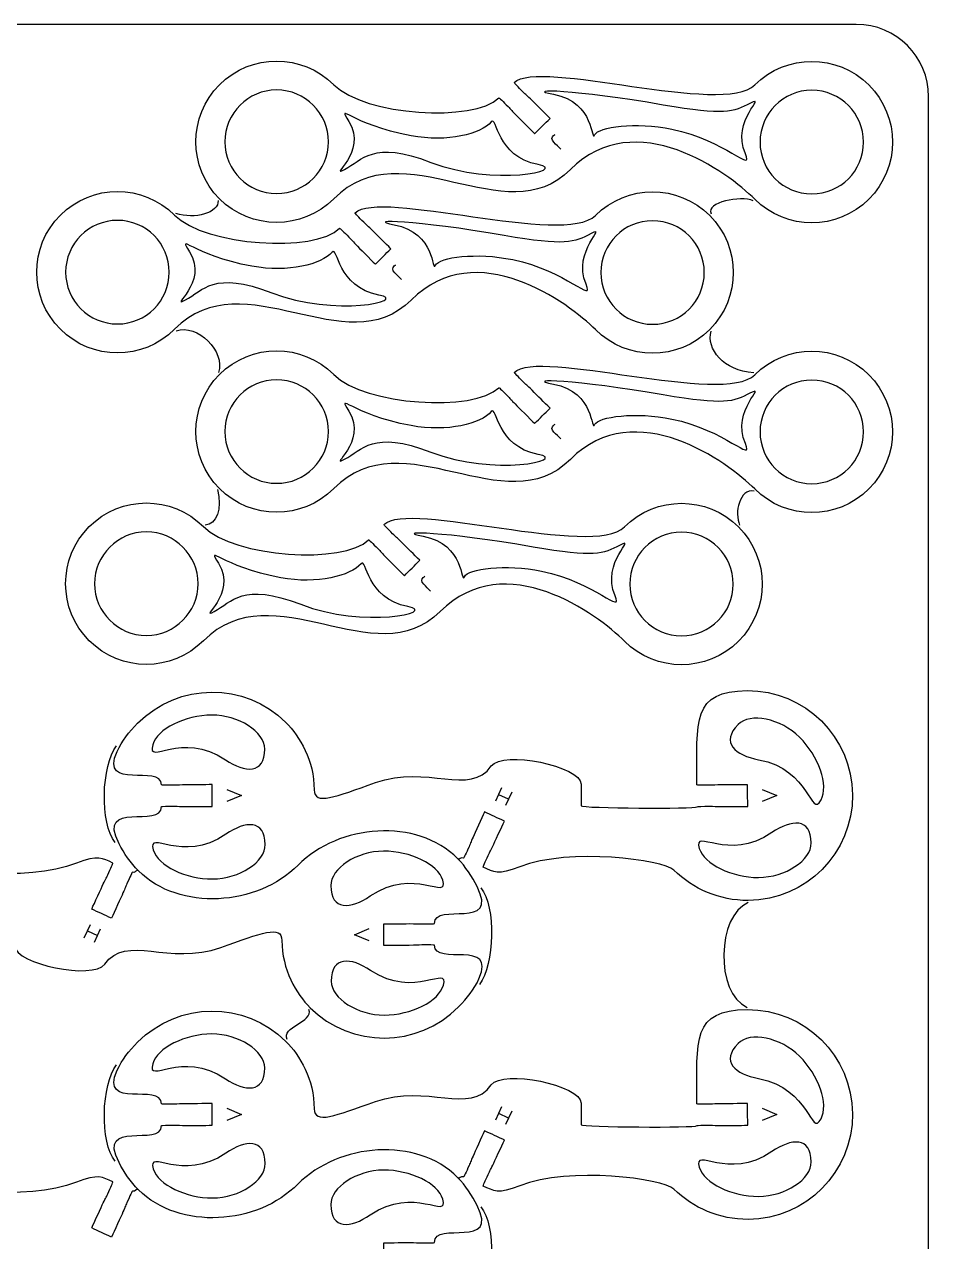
# Model space of a CAD drawing. Extents: x -1 to 250, y 0 to 300.
# Drawn here: x 125.1 to 250, y 131.8 to 300.1 of the extents above; entities that cross this region are included whole.
import ezdxf

# ---------------------------------------------------------------- set-up
doc = ezdxf.new("R2010")
doc.units = 0
doc.header["$MEASUREMENT"] = 0
doc.layers.add('DEFAULT', color=7, linetype='CONTINUOUS')

msp = doc.modelspace()

# ---------------------------------------------------------------- linework, layer by layer
at = {"layer": 'DEFAULT', "color": 250}
for points in [[(153.05, 194.32), (155.07, 193.48), (153.05, 192.63)], [(190.22, 192.74), (191.07, 194.57)], [(191.98, 192.96), (190.62, 193.59)], [(192.44, 193.93), (191.58, 192.1)], [(227.05, 194.32), (229.08, 193.48), (227.05, 192.63)], [(133.34, 173.8), (134.19, 175.64)], [(135.55, 175), (134.7, 173.17)], [(172.7, 173.4), (170.67, 174.24), (172.7, 175.09)], [(133.79, 174.78), (135.15, 174.14)], [(153.05, 150.25), (155.07, 149.41), (153.05, 148.56)], [(190.22, 148.66), (191.07, 150.49)], [(192.44, 149.86), (191.58, 148.03)], [(227.05, 150.25), (229.08, 149.41), (227.05, 148.55)], [(191.98, 148.89), (190.62, 149.52)]]:
    msp.add_lwpolyline(points, dxfattribs=at)
at = {"layer": 'DEFAULT', "color": 1}
for points, knots in [([(240.05, 0.05), (163.38, 0.05), (86.72, 0.05), (10.05, 0.05), (4.53, 0.05), (0.05, 4.53), (0.05, 10.05), (0.05, 103.38), (0.05, 196.72), (0.05, 290.05), (0.05, 295.57), (4.53, 300.05), (10.05, 300.05), (86.72, 300.05), (163.38, 300.05), (240.05, 300.05), (245.57, 300.05), (250.05, 295.57), (250.05, 290.05), (250.05, 196.72), (250.05, 103.38), (250.05, 10.05), (250.05, 4.53), (245.57, 0.05), (240.05, 0.05)], [0, 0, 0, 0, 651.968, 651.968, 651.968, 652.968, 652.968, 652.968, 1446.668, 1446.668, 1446.668, 1447.668, 1447.668, 1447.668, 2099.636, 2099.636, 2099.636, 2100.636, 2100.636, 2100.636, 2894.336, 2894.336, 2894.336, 2895.336, 2895.336, 2895.336, 2895.336]), ([(193.96, 290.73), (194.38, 290.31), (194.55, 290.21), (195.23, 289.53), (195.85, 288.91), (197.71, 287.05), (197.71, 287.05), (197, 286.34), (196.29, 285.64), (195.59, 284.93), (195.59, 284.93), (193.73, 286.78), (193.11, 287.4), (192.43, 288.09), (192.33, 288.27), (191.91, 288.68), (191.23, 289.36), (190.67, 289.92), (190.64, 289.88), (187.25, 286.5), (172.13, 287.4), (167.81, 291.71), (163.45, 296.07), (156.39, 296.07), (152.03, 291.71), (147.68, 287.36), (147.68, 280.29), (152.03, 275.94), (156.39, 271.58), (163.45, 271.58), (167.81, 275.94), (177.5, 285.63), (191.53, 270.97), (200.54, 279.98), (209.54, 288.98), (222.33, 279.56), (226.01, 275.89), (230.36, 271.53), (237.43, 271.53), (241.78, 275.89), (246.14, 280.25), (246.14, 287.31), (241.78, 291.67), (237.43, 296.02), (230.36, 296.02), (226.01, 291.67), (221.69, 287.35), (196.14, 295.38), (192.76, 292), (192.76, 291.94), (193.3, 291.4), (193.96, 290.73)], [1, 1, 1, 1, 2, 2, 2, 3, 3, 3, 11.513566, 11.513566, 11.513566, 12.513566, 12.513566, 12.513566, 13.513566, 13.513566, 13.513566, 14.513566, 14.513566, 14.513566, 15.513566, 15.513566, 15.513566, 16.513566, 16.513566, 16.513566, 17.513566, 17.513566, 17.513566, 18.513566, 18.513566, 18.513566, 19.513566, 19.513566, 19.513566, 20.513566, 20.513566, 20.513566, 21.513566, 21.513566, 21.513566, 22.513566, 22.513566, 22.513566, 23.513566, 23.513566, 23.513566, 24.513566, 24.513566, 24.513566, 25.513566, 25.513566, 25.513566, 25.513566]), ([(152.77, 283.82), (152.77, 287.77), (155.97, 290.98), (159.92, 290.98), (163.87, 290.98), (167.08, 287.77), (167.08, 283.82), (167.08, 279.87), (163.87, 276.67), (159.92, 276.67), (155.97, 276.67), (152.77, 279.87), (152.77, 283.82)], [1, 1, 1, 1, 2, 2, 2, 3, 3, 3, 4, 4, 4, 5, 5, 5, 5]), ([(226.74, 283.78), (226.74, 287.73), (229.94, 290.94), (233.89, 290.94), (237.85, 290.94), (241.05, 287.73), (241.05, 283.78), (241.05, 279.83), (237.85, 276.62), (233.89, 276.62), (229.94, 276.62), (226.74, 279.83), (226.74, 283.78)], [1, 1, 1, 1, 2, 2, 2, 3, 3, 3, 4, 4, 4, 5, 5, 5, 5]), ([(171.96, 272.71), (172.37, 272.29), (172.54, 272.19), (173.23, 271.5), (173.85, 270.88), (175.71, 269.03), (175.71, 269.03), (175, 268.32), (174.29, 267.61), (173.58, 266.9), (173.58, 266.9), (171.73, 268.76), (171.11, 269.38), (170.42, 270.06), (170.32, 270.24), (169.91, 270.66), (169.22, 271.34), (168.67, 271.89), (168.63, 271.86), (165.25, 268.47), (150.12, 269.37), (145.8, 273.69), (141.45, 278.04), (134.38, 278.04), (130.03, 273.69), (125.67, 269.33), (125.67, 262.27), (130.03, 257.91), (134.38, 253.55), (141.45, 253.55), (145.8, 257.91), (155.5, 267.6), (169.52, 252.95), (178.53, 261.95), (187.54, 270.96), (200.33, 261.54), (204, 257.86), (208.36, 253.51), (215.42, 253.51), (219.78, 257.86), (224.13, 262.22), (224.13, 269.28), (219.78, 273.64), (215.42, 278), (208.36, 278), (204, 273.64), (199.68, 269.33), (174.14, 277.36), (170.76, 273.98), (170.76, 273.91), (171.29, 273.37), (171.96, 272.71)], [1, 1, 1, 1, 2, 2, 2, 3, 3, 3, 11.513566, 11.513566, 11.513566, 12.513566, 12.513566, 12.513566, 13.513566, 13.513566, 13.513566, 14.513566, 14.513566, 14.513566, 15.513566, 15.513566, 15.513566, 16.513566, 16.513566, 16.513566, 17.513566, 17.513566, 17.513566, 18.513566, 18.513566, 18.513566, 19.513566, 19.513566, 19.513566, 20.513566, 20.513566, 20.513566, 21.513566, 21.513566, 21.513566, 22.513566, 22.513566, 22.513566, 23.513566, 23.513566, 23.513566, 24.513566, 24.513566, 24.513566, 25.513566, 25.513566, 25.513566, 25.513566]), ([(130.76, 265.8), (130.76, 269.75), (133.97, 272.96), (137.92, 272.96), (141.87, 272.96), (145.07, 269.75), (145.07, 265.8), (145.07, 261.85), (141.87, 258.64), (137.92, 258.64), (133.97, 258.64), (130.76, 261.85), (130.76, 265.8)], [1, 1, 1, 1, 2, 2, 2, 3, 3, 3, 4, 4, 4, 5, 5, 5, 5]), ([(204.74, 265.75), (204.74, 269.7), (207.94, 272.91), (211.89, 272.91), (215.84, 272.91), (219.04, 269.7), (219.04, 265.75), (219.04, 261.8), (215.84, 258.6), (211.89, 258.6), (207.94, 258.6), (204.74, 261.8), (204.74, 265.75)], [1, 1, 1, 1, 2, 2, 2, 3, 3, 3, 4, 4, 4, 5, 5, 5, 5]), ([(193.96, 250.68), (194.38, 250.26), (194.55, 250.16), (195.23, 249.48), (196.06, 248.65), (196.88, 247.83), (197.71, 247), (197, 246.29), (196.29, 245.59), (195.59, 244.88), (195.59, 244.88), (193.73, 246.73), (193.11, 247.35), (192.43, 248.04), (192.33, 248.22), (191.91, 248.63), (191.23, 249.31), (190.67, 249.87), (190.64, 249.83), (187.25, 246.45), (172.13, 247.35), (167.81, 251.66), (163.45, 256.02), (156.39, 256.02), (152.03, 251.66), (147.68, 247.3), (147.68, 240.24), (152.03, 235.89), (156.39, 231.53), (163.45, 231.53), (167.81, 235.89), (177.5, 245.58), (191.53, 230.92), (200.54, 239.93), (209.54, 248.93), (222.33, 239.51), (226.01, 235.84), (230.36, 231.48), (237.43, 231.48), (241.78, 235.84), (246.14, 240.2), (246.14, 247.26), (241.78, 251.62), (237.43, 255.97), (230.36, 255.97), (226.01, 251.62), (221.69, 247.3), (196.14, 255.33), (192.76, 251.95), (192.76, 251.89), (193.3, 251.35), (193.96, 250.68)], [1, 1, 1, 1, 2, 2, 2, 11.927779, 11.927779, 11.927779, 20.441345, 20.441345, 20.441345, 21.441345, 21.441345, 21.441345, 22.441345, 22.441345, 22.441345, 23.441345, 23.441345, 23.441345, 24.441345, 24.441345, 24.441345, 25.441345, 25.441345, 25.441345, 26.441345, 26.441345, 26.441345, 27.441345, 27.441345, 27.441345, 28.441345, 28.441345, 28.441345, 29.441345, 29.441345, 29.441345, 30.441345, 30.441345, 30.441345, 31.441345, 31.441345, 31.441345, 32.441345, 32.441345, 32.441345, 33.441345, 33.441345, 33.441345, 34.441345, 34.441345, 34.441345, 34.441345]), ([(152.77, 243.77), (152.77, 247.72), (155.97, 250.93), (159.92, 250.93), (163.87, 250.93), (167.08, 247.72), (167.08, 243.77), (167.08, 239.82), (163.87, 236.62), (159.92, 236.62), (155.97, 236.62), (152.77, 239.82), (152.77, 243.77)], [1, 1, 1, 1, 2, 2, 2, 3, 3, 3, 4, 4, 4, 5, 5, 5, 5]), ([(226.74, 243.73), (226.74, 247.68), (229.94, 250.89), (233.89, 250.89), (237.85, 250.89), (241.05, 247.68), (241.05, 243.73), (241.05, 239.78), (237.85, 236.57), (233.89, 236.57), (229.94, 236.57), (226.74, 239.78), (226.74, 243.73)], [1, 1, 1, 1, 2, 2, 2, 3, 3, 3, 4, 4, 4, 5, 5, 5, 5]), ([(175.96, 229.66), (176.37, 229.24), (176.54, 229.14), (177.23, 228.45), (178.05, 227.63), (178.88, 226.8), (179.71, 225.98), (179, 225.27), (178.29, 224.56), (177.58, 223.85), (177.58, 223.85), (175.73, 225.71), (175.11, 226.33), (174.42, 227.01), (174.32, 227.19), (173.91, 227.61), (173.22, 228.29), (172.67, 228.84), (172.63, 228.81), (169.25, 225.42), (154.12, 226.32), (149.8, 230.64), (145.45, 234.99), (138.38, 234.99), (134.03, 230.64), (129.67, 226.28), (129.67, 219.22), (134.03, 214.86), (138.38, 210.5), (145.45, 210.5), (149.8, 214.86), (159.5, 224.55), (173.52, 209.9), (182.53, 218.9), (191.54, 227.91), (204.33, 218.49), (208, 214.81), (212.36, 210.46), (219.42, 210.46), (223.78, 214.81), (228.13, 219.17), (228.13, 226.23), (223.78, 230.59), (219.42, 234.95), (212.36, 234.95), (208, 230.59), (203.68, 226.28), (178.14, 234.31), (174.76, 230.93), (174.76, 230.86), (175.29, 230.32), (175.96, 229.66)], [1, 1, 1, 1, 2, 2, 2, 11.927779, 11.927779, 11.927779, 20.441345, 20.441345, 20.441345, 21.441345, 21.441345, 21.441345, 22.441345, 22.441345, 22.441345, 23.441345, 23.441345, 23.441345, 24.441345, 24.441345, 24.441345, 25.441345, 25.441345, 25.441345, 26.441345, 26.441345, 26.441345, 27.441345, 27.441345, 27.441345, 28.441345, 28.441345, 28.441345, 29.441345, 29.441345, 29.441345, 30.441345, 30.441345, 30.441345, 31.441345, 31.441345, 31.441345, 32.441345, 32.441345, 32.441345, 33.441345, 33.441345, 33.441345, 34.441345, 34.441345, 34.441345, 34.441345]), ([(134.76, 222.75), (134.76, 226.7), (137.97, 229.91), (141.92, 229.91), (145.87, 229.91), (149.07, 226.7), (149.07, 222.75), (149.07, 218.8), (145.87, 215.59), (141.92, 215.59), (137.97, 215.59), (134.76, 218.8), (134.76, 222.75)], [1, 1, 1, 1, 2, 2, 2, 3, 3, 3, 4, 4, 4, 5, 5, 5, 5]), ([(208.74, 222.7), (208.74, 226.65), (211.94, 229.86), (215.89, 229.86), (219.84, 229.86), (223.04, 226.65), (223.04, 222.7), (223.04, 218.75), (219.84, 215.55), (215.89, 215.55), (211.94, 215.55), (208.74, 218.75), (208.74, 222.7)], [1, 1, 1, 1, 2, 2, 2, 3, 3, 3, 4, 4, 4, 5, 5, 5, 5]), ([(224.95, 207.97), (217.36, 207.93), (217.97, 203.87), (218.02, 194.93), (218.02, 194.88), (218.81, 194.89), (219.77, 194.89), (220.36, 194.9), (220.55, 194.95), (221.52, 194.95), (222.39, 194.96), (225.02, 194.97), (225.02, 194.97), (225.03, 193.97), (225.03, 192.97), (225.04, 191.97), (225.04, 191.97), (222.41, 191.96), (221.54, 191.95), (220.57, 191.95), (220.38, 192), (219.79, 191.99), (218.82, 191.99), (218.04, 191.98), (218.04, 191.93), (217.92, 191.6), (202.04, 191.72), (202.04, 192.05), (202.03, 193.05), (202.03, 194.04), (202.02, 195.04), (202.01, 197.53), (191.14, 199.77), (189.6, 197.56), (186.64, 193.32), (180.73, 197.81), (173.57, 195.26), (167.99, 193.27), (165.11, 192.09), (165.11, 194.26), (165.11, 198.31), (163.13, 201.65), (161.21, 203.57), (155.52, 209.2), (146.34, 209.15), (140.71, 203.46), (139.49, 202.23), (138.55, 201.05), (137.87, 199.57), (135.37, 193.98), (143.99, 197.94), (144.01, 194.94), (144.01, 194.89), (144.8, 194.89), (145.76, 194.9), (146.35, 194.9), (146.55, 194.95), (147.51, 194.96), (148.39, 194.96), (151.02, 194.98), (151.02, 194.98), (151.02, 193.98), (151.03, 192.98), (151.03, 191.98), (151.03, 191.98), (148.4, 191.96), (147.53, 191.95), (146.56, 191.95), (146.37, 192), (145.78, 192), (144.82, 191.99), (144.03, 191.99), (144.03, 191.94), (144.05, 188.86), (134.97, 192.98), (138.14, 186.82), (138.82, 185.5), (139.71, 184.16), (140.82, 183.06), (146.51, 177.43), (157.25, 178.17), (162.88, 183.86), (168.54, 189.52), (179.28, 190.43), (184.94, 184.77), (185.25, 184.46), (185.28, 185.05), (185.75, 184.83), (185.8, 184.81), (186.12, 185.53), (186.52, 186.4), (186.77, 186.94), (186.81, 187.14), (187.21, 188.02), (187.58, 188.81), (188.67, 191.2), (188.67, 191.2), (189.58, 190.78), (190.49, 190.36), (191.4, 189.94), (191.4, 189.94), (190.3, 187.56), (189.94, 186.76), (189.53, 185.88), (189.41, 185.73), (189.16, 185.19), (188.75, 184.32), (188.43, 183.6), (188.47, 183.58), (189.97, 182.9), (190.48, 182.4), (193.53, 183.61), (200.41, 186.33), (213.37, 184.61), (214.83, 183.16), (217.47, 180.55), (221.11, 178.95), (225.11, 178.97), (233.12, 179.02), (239.57, 185.54), (239.53, 193.55), (239.48, 201.56), (232.96, 208.02), (224.95, 207.97)], [1, 1, 1, 1, 2, 2, 2, 3, 3, 3, 4, 4, 4, 5, 5, 5, 13.510147, 13.510147, 13.510147, 14.510147, 14.510147, 14.510147, 15.510147, 15.510147, 15.510147, 16.510147, 16.510147, 16.510147, 17.510147, 17.510147, 17.510147, 26.010241, 26.010241, 26.010241, 27.010241, 27.010241, 27.010241, 28.010241, 28.010241, 28.010241, 29.010241, 29.010241, 29.010241, 30.010241, 30.010241, 30.010241, 31.010241, 31.010241, 31.010241, 32.010241, 32.010241, 32.010241, 33.010241, 33.010241, 33.010241, 34.010241, 34.010241, 34.010241, 35.010241, 35.010241, 35.010241, 36.010241, 36.010241, 36.010241, 44.520388, 44.520388, 44.520388, 45.520388, 45.520388, 45.520388, 46.520388, 46.520388, 46.520388, 47.520388, 47.520388, 47.520388, 48.520388, 48.520388, 48.520388, 49.520388, 49.520388, 49.520388, 50.520388, 50.520388, 50.520388, 51.520388, 51.520388, 51.520388, 52.520388, 52.520388, 52.520388, 53.520388, 53.520388, 53.520388, 54.520388, 54.520388, 54.520388, 55.520388, 55.520388, 55.520388, 64.030764, 64.030764, 64.030764, 65.030764, 65.030764, 65.030764, 66.030764, 66.030764, 66.030764, 67.030764, 67.030764, 67.030764, 68.030764, 68.030764, 68.030764, 69.030764, 69.030764, 69.030764, 70.030764, 70.030764, 70.030764, 71.030764, 71.030764, 71.030764, 72.030764, 72.030764, 72.030764, 72.030764]), ([(142.79, 200.48), (143.4, 202.68), (147.27, 204.57), (150.96, 204.59), (154.64, 204.61), (158.26, 202.29), (158.28, 199.9), (158.29, 196.41), (155.55, 196.6), (152.85, 198.42), (146.72, 202.51), (141.98, 197.53), (142.79, 200.48)], [1, 1, 1, 1, 2, 2, 2, 3, 3, 3, 4, 4, 4, 5, 5, 5, 5]), ([(235.17, 192.87), (233.7, 190.21), (233.79, 197.08), (226.54, 198.43), (223.34, 199.03), (221.25, 200.81), (223.7, 203.29), (225.38, 204.99), (229.59, 204.12), (232.21, 201.52), (234.83, 198.93), (236.28, 194.88), (235.17, 192.87)], [1, 1, 1, 1, 2, 2, 2, 3, 3, 3, 4, 4, 4, 5, 5, 5, 5]), ([(151.08, 181.94), (147.4, 181.91), (143.51, 183.76), (142.87, 185.96), (142.02, 188.88), (146.83, 183.96), (152.9, 188.13), (155.59, 189.97), (158.33, 190.19), (158.35, 186.7), (158.36, 184.31), (154.77, 181.96), (151.08, 181.94)], [1, 1, 1, 1, 2, 2, 2, 3, 3, 3, 4, 4, 4, 5, 5, 5, 5]), ([(226.55, 182.15), (222.87, 182.13), (218.98, 183.98), (218.34, 186.17), (217.49, 189.1), (222.29, 184.19), (228.37, 188.35), (231.06, 190.19), (233.8, 190.41), (233.82, 186.93), (233.83, 184.53), (230.24, 182.17), (226.55, 182.15)], [1, 1, 1, 1, 2, 2, 2, 3, 3, 3, 4, 4, 4, 5, 5, 5, 5]), ([(140.82, 183.06), (140.51, 183.38), (140.48, 182.67), (140.01, 182.89), (139.96, 182.91), (139.64, 182.2), (139.24, 181.32), (138.99, 180.78), (138.96, 180.58), (138.55, 179.71), (138.19, 178.91), (137.09, 176.52), (137.09, 176.52), (136.18, 176.94), (135.27, 177.36), (134.36, 177.78), (134.36, 177.78), (135.46, 180.16), (135.82, 180.96), (136.23, 181.84), (136.36, 182), (136.6, 182.53), (137.01, 183.41), (137.33, 184.12), (137.29, 184.14), (135.79, 184.82), (135.28, 185.32), (132.24, 184.12), (125.35, 181.39), (112.39, 183.11), (110.93, 184.56), (108.3, 187.17), (104.65, 188.77), (100.65, 188.75), (92.64, 188.7), (86.19, 182.18), (86.23, 174.17), (86.28, 166.16), (92.81, 159.71), (100.81, 159.75), (108.4, 159.79), (107.79, 163.86), (107.74, 172.79), (107.74, 172.84), (106.96, 172.84), (105.99, 172.83), (105.4, 172.83), (105.21, 172.77), (104.24, 172.77), (103.37, 172.76), (100.74, 172.75), (100.74, 172.75), (100.73, 173.75), (100.73, 174.75), (100.72, 175.75), (100.72, 175.75), (103.35, 175.77), (104.22, 175.77), (105.19, 175.78), (105.39, 175.73), (105.97, 175.73), (106.94, 175.74), (107.72, 175.74), (107.72, 175.79), (107.84, 176.12), (123.72, 176), (123.73, 175.68), (123.73, 174.68), (123.74, 173.68), (123.74, 172.68), (123.75, 170.19), (134.62, 167.95), (136.16, 170.17), (139.12, 174.41), (145.03, 169.91), (152.19, 172.47), (157.77, 174.46), (160.65, 175.63), (160.65, 173.46), (160.65, 169.41), (162.63, 166.07), (164.55, 164.15), (170.24, 158.52), (179.43, 158.57), (185.06, 164.26), (186.27, 165.49), (187.21, 166.67), (187.89, 168.15), (190.39, 173.75), (181.77, 169.79), (181.75, 172.78), (181.75, 172.83), (180.96, 172.83), (180, 172.83), (179.41, 172.82), (179.21, 172.77), (178.25, 172.77), (177.37, 172.76), (174.74, 172.75), (174.74, 172.75), (174.74, 173.75), (174.73, 174.75), (174.73, 175.75), (174.73, 175.75), (177.36, 175.76), (178.23, 175.77), (179.2, 175.77), (179.39, 175.72), (179.98, 175.73), (180.95, 175.73), (181.73, 175.73), (181.73, 175.79), (181.72, 178.86), (190.79, 174.74), (187.62, 180.9), (186.94, 182.22), (186.05, 183.67), (184.94, 184.77)], [0, 0, 0, 0, 1, 1, 1, 2, 2, 2, 3, 3, 3, 4, 4, 4, 12.510376, 12.510376, 12.510376, 13.510376, 13.510376, 13.510376, 14.510376, 14.510376, 14.510376, 15.510376, 15.510376, 15.510376, 16.510376, 16.510376, 16.510376, 17.510376, 17.510376, 17.510376, 18.510376, 18.510376, 18.510376, 19.510376, 19.510376, 19.510376, 20.510376, 20.510376, 20.510376, 21.510376, 21.510376, 21.510376, 22.510376, 22.510376, 22.510376, 23.510376, 23.510376, 23.510376, 24.510376, 24.510376, 24.510376, 33.020523, 33.020523, 33.020523, 34.020523, 34.020523, 34.020523, 35.020523, 35.020523, 35.020523, 36.020523, 36.020523, 36.020523, 37.020523, 37.020523, 37.020523, 45.520617, 45.520617, 45.520617, 46.520617, 46.520617, 46.520617, 47.520617, 47.520617, 47.520617, 48.520617, 48.520617, 48.520617, 49.520617, 49.520617, 49.520617, 50.520617, 50.520617, 50.520617, 51.520617, 51.520617, 51.520617, 52.520617, 52.520617, 52.520617, 53.520617, 53.520617, 53.520617, 54.520617, 54.520617, 54.520617, 55.520617, 55.520617, 55.520617, 64.030764, 64.030764, 64.030764, 65.030764, 65.030764, 65.030764, 66.030764, 66.030764, 66.030764, 67.030764, 67.030764, 67.030764, 68.030764, 68.030764, 68.030764, 69.030764, 69.030764, 69.030764, 69.030764]), ([(174.68, 185.79), (178.36, 185.81), (182.26, 183.96), (182.89, 181.77), (183.74, 178.84), (178.94, 183.76), (172.86, 179.59), (170.17, 177.75), (167.43, 177.53), (167.41, 181.02), (167.4, 183.41), (170.99, 185.77), (174.68, 185.79)], [1, 1, 1, 1, 2, 2, 2, 3, 3, 3, 4, 4, 4, 5, 5, 5, 5]), ([(182.97, 167.25), (182.36, 165.04), (178.49, 163.15), (174.8, 163.13), (171.12, 163.11), (167.5, 165.43), (167.48, 167.82), (167.47, 171.31), (170.21, 171.12), (172.91, 169.31), (179.04, 165.21), (183.79, 170.19), (182.97, 167.25)], [1, 1, 1, 1, 2, 2, 2, 3, 3, 3, 4, 4, 4, 5, 5, 5, 5]), ([(224.95, 163.9), (217.36, 163.85), (217.97, 159.79), (218.02, 150.86), (218.02, 150.81), (218.81, 150.81), (219.77, 150.82), (220.36, 150.82), (220.55, 150.88), (221.52, 150.88), (222.39, 150.89), (225.02, 150.9), (225.02, 150.9), (225.03, 149.9), (225.03, 148.9), (225.04, 147.9), (225.04, 147.9), (222.41, 147.88), (221.54, 147.88), (220.57, 147.87), (220.38, 147.92), (219.79, 147.92), (218.82, 147.91), (218.04, 147.91), (218.04, 147.86), (217.92, 147.53), (202.04, 147.64), (202.04, 147.97), (202.03, 148.97), (202.03, 149.97), (202.02, 150.97), (202.01, 153.45), (191.14, 155.7), (189.6, 153.48), (186.64, 149.24), (180.73, 153.74), (173.57, 151.18), (167.99, 149.19), (165.11, 148.01), (165.11, 150.18), (165.11, 154.24), (163.13, 157.58), (161.21, 159.5), (155.52, 165.13), (146.34, 165.07), (140.71, 159.38), (139.49, 158.16), (138.55, 156.98), (137.87, 155.5), (135.37, 149.9), (143.99, 153.86), (144.01, 150.86), (144.01, 150.82), (144.8, 150.82), (145.76, 150.82), (146.35, 150.83), (146.55, 150.88), (147.51, 150.88), (148.39, 150.89), (151.02, 150.9), (151.02, 150.9), (151.02, 149.9), (151.03, 148.9), (151.03, 147.9), (151.03, 147.9), (148.4, 147.89), (147.53, 147.88), (146.56, 147.88), (146.37, 147.93), (145.78, 147.92), (144.82, 147.92), (144.03, 147.92), (144.03, 147.86), (144.05, 144.79), (134.97, 148.91), (138.14, 142.75), (138.82, 141.43), (139.71, 140.09), (140.82, 138.99), (146.51, 133.36), (157.25, 134.09), (162.88, 139.79), (168.54, 145.45), (179.28, 146.36), (184.94, 140.7), (185.25, 140.38), (185.28, 140.98), (185.75, 140.76), (185.8, 140.74), (186.12, 141.45), (186.52, 142.33), (186.77, 142.87), (186.81, 143.06), (187.21, 143.94), (187.58, 144.74), (188.67, 147.13), (188.67, 147.13), (189.58, 146.71), (190.49, 146.29), (191.4, 145.87), (191.4, 145.87), (190.3, 143.48), (189.94, 142.69), (189.53, 141.81), (189.41, 141.65), (189.16, 141.12), (188.75, 140.24), (188.43, 139.53), (188.47, 139.51), (189.97, 138.82), (190.48, 138.33), (193.53, 139.53), (200.41, 142.26), (213.37, 140.54), (214.83, 139.09), (217.47, 136.47), (221.11, 134.88), (225.11, 134.9), (233.12, 134.94), (239.57, 141.47), (239.53, 149.48), (239.48, 157.49), (232.96, 163.94), (224.95, 163.9)], [1, 1, 1, 1, 2, 2, 2, 3, 3, 3, 4, 4, 4, 5, 5, 5, 13.510147, 13.510147, 13.510147, 14.510147, 14.510147, 14.510147, 15.510147, 15.510147, 15.510147, 16.510147, 16.510147, 16.510147, 17.510147, 17.510147, 17.510147, 26.010241, 26.010241, 26.010241, 27.010241, 27.010241, 27.010241, 28.010241, 28.010241, 28.010241, 29.010241, 29.010241, 29.010241, 30.010241, 30.010241, 30.010241, 31.010241, 31.010241, 31.010241, 32.010241, 32.010241, 32.010241, 33.010241, 33.010241, 33.010241, 34.010241, 34.010241, 34.010241, 35.010241, 35.010241, 35.010241, 36.010241, 36.010241, 36.010241, 44.520388, 44.520388, 44.520388, 45.520388, 45.520388, 45.520388, 46.520388, 46.520388, 46.520388, 47.520388, 47.520388, 47.520388, 48.520388, 48.520388, 48.520388, 49.520388, 49.520388, 49.520388, 50.520388, 50.520388, 50.520388, 51.520388, 51.520388, 51.520388, 52.520388, 52.520388, 52.520388, 53.520388, 53.520388, 53.520388, 54.520388, 54.520388, 54.520388, 55.520388, 55.520388, 55.520388, 64.030764, 64.030764, 64.030764, 65.030764, 65.030764, 65.030764, 66.030764, 66.030764, 66.030764, 67.030764, 67.030764, 67.030764, 68.030764, 68.030764, 68.030764, 69.030764, 69.030764, 69.030764, 70.030764, 70.030764, 70.030764, 71.030764, 71.030764, 71.030764, 72.030764, 72.030764, 72.030764, 72.030764]), ([(142.79, 156.4), (143.4, 158.61), (147.27, 160.5), (150.96, 160.52), (154.64, 160.53), (158.26, 158.22), (158.28, 155.82), (158.29, 152.34), (155.55, 152.53), (152.85, 154.34), (146.72, 158.44), (141.98, 153.46), (142.79, 156.4)], [1, 1, 1, 1, 2, 2, 2, 3, 3, 3, 4, 4, 4, 5, 5, 5, 5]), ([(235.17, 148.8), (233.7, 146.13), (233.79, 153.01), (226.54, 154.36), (223.34, 154.96), (221.25, 156.73), (223.7, 159.21), (225.38, 160.92), (229.59, 160.04), (232.21, 157.45), (234.83, 154.86), (236.28, 150.8), (235.17, 148.8)], [1, 1, 1, 1, 2, 2, 2, 3, 3, 3, 4, 4, 4, 5, 5, 5, 5]), ([(140.82, 138.99), (140.51, 139.3), (140.48, 138.6), (140.01, 138.81), (139.96, 138.84), (139.64, 138.12), (139.24, 137.25), (138.99, 136.71), (138.96, 136.51), (138.55, 135.63), (138.19, 134.83), (137.09, 132.45), (137.09, 132.45), (136.18, 132.87), (135.27, 133.29), (134.36, 133.71), (134.36, 133.71), (135.46, 136.09), (135.82, 136.89), (136.23, 137.77), (136.36, 137.92), (136.6, 138.45), (137.01, 139.33), (137.33, 140.05), (137.29, 140.07), (135.79, 140.75), (135.28, 141.24), (132.24, 140.04), (125.35, 137.31), (112.39, 139.04), (110.93, 140.49), (108.3, 143.1), (104.65, 144.7), (100.65, 144.68), (92.64, 144.63), (86.19, 138.1), (86.23, 130.1), (86.28, 122.09), (92.81, 115.63), (100.81, 115.68), (108.4, 115.72), (107.79, 119.78), (107.74, 128.71), (107.74, 128.77), (106.96, 128.76), (105.99, 128.76), (105.4, 128.75), (105.21, 128.7), (104.24, 128.7), (103.37, 128.69), (100.74, 128.68), (100.74, 128.68), (100.73, 129.68), (100.73, 130.68), (100.72, 131.68), (100.72, 131.68), (103.35, 131.69), (104.22, 131.7), (105.19, 131.7), (105.39, 131.65), (105.97, 131.66), (106.94, 131.66), (107.72, 131.67), (107.72, 131.72), (107.84, 132.04), (123.72, 131.93), (123.73, 131.6), (123.73, 130.6), (123.74, 129.6), (123.74, 128.6), (123.75, 126.12), (134.62, 123.88), (136.16, 126.09), (139.12, 130.33), (145.03, 125.84), (152.19, 128.39), (157.77, 130.38), (160.65, 131.56), (160.65, 129.39), (160.65, 125.33), (162.63, 122), (164.55, 120.08), (170.24, 114.45), (179.43, 114.5), (185.06, 120.19), (186.27, 121.42), (187.21, 122.6), (187.89, 124.07), (190.39, 129.67), (181.77, 125.71), (181.75, 128.71), (181.75, 128.76), (180.96, 128.76), (180, 128.75), (179.41, 128.75), (179.21, 128.7), (178.25, 128.69), (177.37, 128.69), (174.74, 128.67), (174.74, 128.67), (174.74, 129.67), (174.73, 130.67), (174.73, 131.67), (174.73, 131.67), (177.36, 131.69), (178.23, 131.69), (179.2, 131.7), (179.39, 131.65), (179.98, 131.65), (180.95, 131.66), (181.73, 131.66), (181.73, 131.71), (181.72, 134.79), (190.79, 130.67), (187.62, 136.83), (186.94, 138.15), (186.05, 139.6), (184.94, 140.7)], [0, 0, 0, 0, 1, 1, 1, 2, 2, 2, 3, 3, 3, 4, 4, 4, 12.510376, 12.510376, 12.510376, 13.510376, 13.510376, 13.510376, 14.510376, 14.510376, 14.510376, 15.510376, 15.510376, 15.510376, 16.510376, 16.510376, 16.510376, 17.510376, 17.510376, 17.510376, 18.510376, 18.510376, 18.510376, 19.510376, 19.510376, 19.510376, 20.510376, 20.510376, 20.510376, 21.510376, 21.510376, 21.510376, 22.510376, 22.510376, 22.510376, 23.510376, 23.510376, 23.510376, 24.510376, 24.510376, 24.510376, 33.020523, 33.020523, 33.020523, 34.020523, 34.020523, 34.020523, 35.020523, 35.020523, 35.020523, 36.020523, 36.020523, 36.020523, 37.020523, 37.020523, 37.020523, 45.520617, 45.520617, 45.520617, 46.520617, 46.520617, 46.520617, 47.520617, 47.520617, 47.520617, 48.520617, 48.520617, 48.520617, 49.520617, 49.520617, 49.520617, 50.520617, 50.520617, 50.520617, 51.520617, 51.520617, 51.520617, 52.520617, 52.520617, 52.520617, 53.520617, 53.520617, 53.520617, 54.520617, 54.520617, 54.520617, 55.520617, 55.520617, 55.520617, 64.030764, 64.030764, 64.030764, 65.030764, 65.030764, 65.030764, 66.030764, 66.030764, 66.030764, 67.030764, 67.030764, 67.030764, 68.030764, 68.030764, 68.030764, 69.030764, 69.030764, 69.030764, 69.030764]), ([(151.08, 137.86), (147.4, 137.84), (143.51, 139.69), (142.87, 141.88), (142.02, 144.81), (146.83, 139.89), (152.9, 144.06), (155.59, 145.9), (158.33, 146.12), (158.35, 142.63), (158.36, 140.24), (154.77, 137.88), (151.08, 137.86)], [1, 1, 1, 1, 2, 2, 2, 3, 3, 3, 4, 4, 4, 5, 5, 5, 5]), ([(226.55, 138.08), (222.87, 138.06), (218.98, 139.9), (218.34, 142.1), (217.49, 145.03), (222.29, 140.11), (228.37, 144.27), (231.06, 146.11), (233.8, 146.34), (233.82, 142.85), (233.83, 140.46), (230.24, 138.1), (226.55, 138.08)], [1, 1, 1, 1, 2, 2, 2, 3, 3, 3, 4, 4, 4, 5, 5, 5, 5]), ([(174.68, 141.71), (178.36, 141.73), (182.26, 139.89), (182.89, 137.69), (183.74, 134.76), (178.94, 139.69), (172.86, 135.52), (170.17, 133.68), (167.43, 133.46), (167.41, 136.94), (167.4, 139.34), (170.99, 141.69), (174.68, 141.71)], [1, 1, 1, 1, 2, 2, 2, 3, 3, 3, 4, 4, 4, 5, 5, 5, 5])]:
    msp.add_open_spline(points, degree=3, knots=knots, dxfattribs=at)
at = {"layer": 'DEFAULT', "color": 5}
for points in [[(224.71, 282.16), (225.91, 279.36), (221.97, 284.04), (214.56, 285.56), (209.54, 286.59), (204.41, 285.89), (203.88, 284.78), (203.35, 283.68), (203.98, 289.31), (198.19, 290.39), (193.87, 291.19), (201.23, 291.01), (213.37, 288.9), (221.89, 287.42), (223, 287.91), (225.42, 289.16), (227.84, 290.4), (222.71, 286.81), (224.71, 282.16)], [(169.91, 286.64), (168.18, 289.41), (170.17, 286.2), (178.51, 284.65), (183.55, 283.71), (188.16, 284.9), (189.59, 286.58), (190.39, 287.51), (190.27, 281.74), (196.07, 280.67), (200.38, 279.87), (189.91, 277.62), (181.25, 280.98), (173.19, 284.11), (171.74, 281.24), (169.32, 280), (166.89, 278.75), (172.58, 282.35), (169.91, 286.64)], [(202.7, 264.14), (203.9, 261.33), (199.96, 266.01), (192.55, 267.54), (187.54, 268.57), (182.4, 267.86), (181.87, 266.76), (181.35, 265.65), (181.98, 271.29), (176.18, 272.36), (171.87, 273.16), (179.23, 272.99), (191.36, 270.87), (199.89, 269.39), (200.99, 269.89), (203.41, 271.13), (205.83, 272.38), (200.71, 268.79), (202.7, 264.14)], [(147.9, 268.62), (146.18, 271.39), (148.17, 268.17), (156.51, 266.62), (161.54, 265.69), (166.16, 266.88), (167.59, 268.56), (168.38, 269.49), (168.27, 263.72), (174.06, 262.64), (178.38, 261.84), (167.9, 259.59), (159.25, 262.95), (151.18, 266.09), (149.73, 263.22), (147.31, 261.97), (144.89, 260.73), (150.58, 264.33), (147.9, 268.62)], [(224.71, 242.11), (225.91, 239.31), (221.97, 243.99), (214.56, 245.51), (209.54, 246.54), (204.41, 245.84), (203.88, 244.73), (203.35, 243.63), (203.98, 249.26), (198.19, 250.34), (193.87, 251.14), (201.23, 250.96), (213.37, 248.85), (221.89, 247.37), (223, 247.86), (225.42, 249.11), (227.84, 250.35), (222.71, 246.76), (224.71, 242.11)], [(169.91, 246.59), (168.18, 249.36), (170.17, 246.15), (178.51, 244.6), (183.55, 243.66), (188.16, 244.85), (189.59, 246.53), (190.39, 247.46), (190.27, 241.69), (196.07, 240.62), (200.38, 239.82), (189.91, 237.57), (181.25, 240.93), (173.19, 244.06), (171.74, 241.19), (169.32, 239.95), (166.89, 238.7), (172.58, 242.3), (169.91, 246.59)], [(206.7, 221.09), (207.9, 218.28), (203.96, 222.96), (196.55, 224.49), (191.54, 225.52), (186.4, 224.81), (185.87, 223.71), (185.35, 222.6), (185.98, 228.24), (180.18, 229.31), (175.87, 230.11), (183.23, 229.94), (195.36, 227.82), (203.89, 226.34), (204.99, 226.84), (207.41, 228.08), (209.83, 229.33), (204.71, 225.74), (206.7, 221.09)], [(151.9, 225.57), (150.18, 228.34), (152.17, 225.12), (160.51, 223.57), (165.54, 222.64), (170.16, 223.83), (171.59, 225.51), (172.38, 226.44), (172.27, 220.67), (178.06, 219.59), (182.38, 218.79), (171.9, 216.54), (163.25, 219.9), (155.18, 223.04), (153.73, 220.17), (151.31, 218.92), (148.89, 217.68), (154.58, 221.28), (151.9, 225.57)]]:
    msp.add_open_spline(points, degree=3, knots=[0, 0, 0, 0, 1, 1, 1, 2, 2, 2, 3, 3, 3, 4, 4, 4, 5, 5, 5, 6, 6, 6, 6], dxfattribs=at)
at = {"layer": 'DEFAULT', "color": 250}
for points in [[(199.21, 282.8), (198.89, 283.12), (198.57, 283.43), (198.25, 283.75), (197.87, 284.13), (197.94, 284.44), (198.19, 284.68), (198.26, 284.75), (198.36, 284.82), (198.42, 284.84)], [(177.2, 264.77), (176.89, 265.09), (176.57, 265.41), (176.25, 265.73), (175.87, 266.11), (175.94, 266.41), (176.18, 266.66), (176.25, 266.72), (176.35, 266.79), (176.42, 266.82)], [(199.21, 242.75), (198.89, 243.07), (198.57, 243.38), (198.25, 243.7), (197.87, 244.08), (197.94, 244.39), (198.19, 244.63), (198.26, 244.7), (198.36, 244.77), (198.42, 244.79)], [(181.2, 221.72), (180.89, 222.04), (180.57, 222.36), (180.25, 222.68), (179.87, 223.06), (179.94, 223.36), (180.18, 223.61), (180.25, 223.67), (180.35, 223.74), (180.42, 223.77)]]:
    msp.add_open_spline(points, degree=3, knots=[0, 0, 0, 0, 3.832519, 3.832519, 3.832519, 4.832519, 4.832519, 4.832519, 5.832519, 5.832519, 5.832519, 5.832519], dxfattribs=at)
at = {"layer": 'DEFAULT', "color": 6}
for points in [[(225.81, 275.67), (224.06, 276.4), (219.23, 275.5), (219.97, 273.87)], [(151.82, 275.72), (152, 273.99), (148.61, 273.05), (145.98, 273.93)], [(146.02, 257.7), (148.98, 258.71), (152.86, 254.86), (151.9, 251.93)], [(225.87, 251.88), (221.68, 252.17), (219.26, 255.2), (219.99, 257.65)], [(151.75, 235.79), (152.45, 233.05), (151.6, 230.91), (150.03, 230.84)], [(225.93, 235.55), (223.91, 235.97), (223.18, 232.48), (223.91, 230.86)], [(137.6, 187), (135.47, 189.6), (135.69, 197.62), (137.79, 200.36)], [(188.15, 180.72), (190.27, 178.12), (190.06, 170.11), (187.95, 167.37)], [(225.11, 178.67), (220.79, 176.94), (220.48, 166.15), (224.95, 164.2)], [(161.37, 159.75), (160.48, 161.54), (165.05, 162.12), (164.38, 163.91)], [(137.6, 142.93), (135.47, 145.53), (135.69, 153.54), (137.79, 156.28)], [(188.15, 136.64), (190.27, 134.05), (190.06, 126.03), (187.95, 123.29)]]:
    msp.add_open_spline(points, degree=3, dxfattribs=at)

doc.saveas('drawing.dxf')
